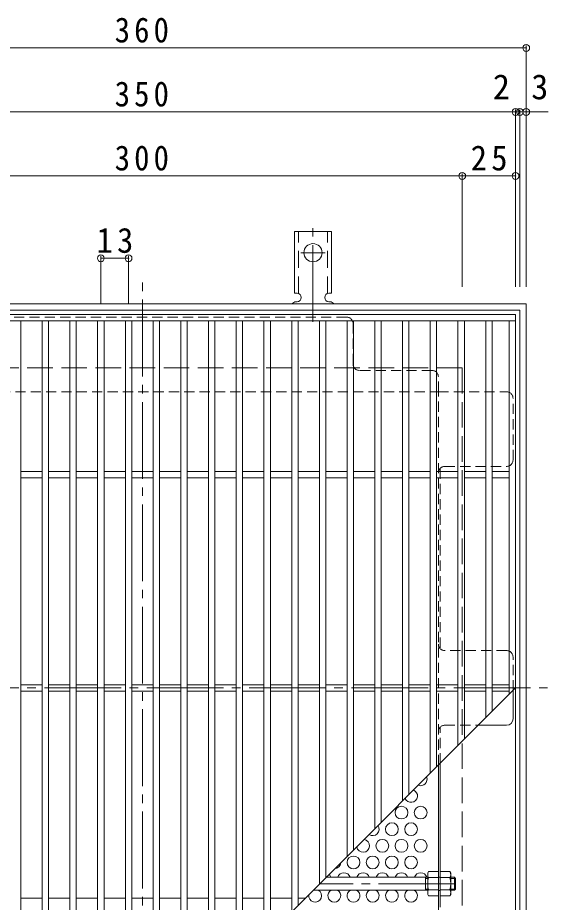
# Model space of a CAD drawing. Units: millimetres at full size, sheet at 1:4. Extents: x -838 to 1019, y -781 to 757.
# Drawn here: x -553.2 to -304.3, y 342.6 to 757.3 of the extents above; entities that cross this region are included whole.
import ezdxf
from ezdxf.enums import TextEntityAlignment as Align

# ---------------------------------------------------------------- set-up
doc = ezdxf.new("R2010")
doc.units = ezdxf.units.MM
doc.header["$LTSCALE"] = 4
doc.header["$PDMODE"] = 32
doc.header["$PDSIZE"] = 3.2
for name, pattern in [('CHAIN2', [12, 9, -1, 1, -1]), ('DASHED1', [1.8, 1.2, -0.6]), ('DASHED2', [3, 2, -1]), ('DASHED3', [4, 3, -1])]:
    doc.linetypes.add(name, pattern=pattern)
for name, color, linetype, lineweight in [('A-1', 3, 'Continuous', 9), ('A-2', 3, 'Continuous', 9), ('A-4', 7, 'Continuous', 9), ('A-6', 2, 'Continuous', 9), ('A-7', 2, 'Continuous', 9), ('A-9', 6, 'Continuous', 9), ('A-A', 3, 'Continuous', 9)]:
    doc.layers.add(name, color=color, linetype=linetype, lineweight=lineweight)
doc.styles.add('ＭＳ ゴシック', font='')
doc.styles.get('ＭＳ ゴシック').set_extended_font_data('MS Gothic')

msp = doc.modelspace()

# ---------------------------------------------------------------- linework, layer by layer
at = {"layer": 'A-1', "color": 2, "linetype": 'DASHED3'}
for q in [(-644.713, 593.162), (-344.713, 293.162)]:
    msp.add_line((-344.713, 593.162), q, dxfattribs=at)
at = {"layer": 'A-1'}
for p, q in [((-360.913, 354.359), (-408.516, 354.359)), ((-361.913, 348.359), (-361.913, 354.359)), ((-361.913, 353.859), (-360.913, 353.859)), ((-348.413, 354.359), (-350.113, 354.359)), ((-350.113, 353.859), (-347.913, 353.859)), ((-348.413, 348.359), (-348.413, 354.359)), ((-348.413, 354.359), (-347.913, 353.859)), ((-347.913, 348.859), (-347.913, 353.859)), ((-360.913, 348.359), (-414.516, 348.359)), ((-361.913, 348.859), (-360.913, 348.859)), ((-350.113, 348.859), (-347.913, 348.859)), ((-348.413, 348.359), (-350.113, 348.359)), ((-348.413, 348.359), (-347.913, 348.859))]:
    msp.add_line(p, q, dxfattribs=at)
at = {"layer": 'A-1', "linetype": 'CHAIN2'}
msp.add_line((-347.913, 351.359), (-411.516, 351.359), dxfattribs=at)
at = {"layer": 'A-1', "color": 2}
for points in [[(-674.713, 623.162), (-674.713, 263.162), (-314.713, 263.162), (-314.713, 623.162)], [(-671.713, 620.162), (-671.713, 266.162), (-317.713, 266.162), (-317.713, 620.162)]]:
    msp.add_lwpolyline(points, close=True, dxfattribs=at)
at = {"layer": 'A-2'}
for p, q in [((-669.713, 618.161), (-319.713, 618.161)), ((-319.713, 618.161), (-319.713, 268.161)), ((-669.713, 615.161), (-319.713, 615.161)), ((-551.713, 615.161), (-551.713, 271.161)), ((-541.713, 615.161), (-541.713, 271.161)), ((-538.713, 615.161), (-538.713, 271.161)), ((-528.713, 615.161), (-528.713, 271.161)), ((-525.713, 615.161), (-525.713, 271.161)), ((-515.713, 615.161), (-515.713, 271.161)), ((-512.713, 615.161), (-512.713, 271.161)), ((-502.713, 615.161), (-502.713, 271.161)), ((-499.713, 615.161), (-499.713, 271.161)), ((-489.713, 615.161), (-489.713, 273.162)), ((-486.713, 615.161), (-486.713, 276.162)), ((-476.713, 615.161), (-476.713, 286.162)), ((-473.713, 615.161), (-473.713, 289.162)), ((-463.713, 615.161), (-463.713, 299.162)), ((-460.713, 615.161), (-460.713, 302.162)), ((-450.713, 615.161), (-450.713, 312.162)), ((-447.713, 615.161), (-447.713, 315.162)), ((-437.713, 615.161), (-437.713, 325.162)), ((-434.713, 615.161), (-434.713, 328.162)), ((-424.713, 615.161), (-424.713, 338.162)), ((-421.713, 615.161), (-421.713, 341.162)), ((-411.713, 615.161), (-411.713, 351.162)), ((-408.713, 615.161), (-408.713, 354.162)), ((-398.713, 615.161), (-398.713, 364.162)), ((-395.713, 615.161), (-395.713, 367.162)), ((-385.713, 615.161), (-385.713, 377.162)), ((-382.713, 615.161), (-382.713, 380.162)), ((-372.713, 615.161), (-372.713, 390.162)), ((-369.713, 615.161), (-369.713, 393.162)), ((-359.713, 615.161), (-359.713, 403.162)), ((-356.713, 615.161), (-356.713, 406.162)), ((-346.713, 615.161), (-346.713, 416.162)), ((-343.713, 615.161), (-343.713, 419.162)), ((-333.713, 615.161), (-333.713, 429.162)), ((-330.713, 615.161), (-330.713, 432.162)), ((-322.713, 615.161), (-322.713, 440.162)), ((-541.713, 544.661), (-551.713, 544.661)), ((-528.713, 544.661), (-538.713, 544.661)), ((-515.713, 544.661), (-525.713, 544.661)), ((-502.713, 544.661), (-512.713, 544.661)), ((-489.713, 544.661), (-499.713, 544.661)), ((-476.713, 544.661), (-486.713, 544.661)), ((-463.713, 544.661), (-473.713, 544.661)), ((-450.713, 544.661), (-460.713, 544.661)), ((-437.713, 544.661), (-447.713, 544.661)), ((-424.713, 544.661), (-434.713, 544.661)), ((-411.713, 544.661), (-421.713, 544.661)), ((-398.713, 544.661), (-408.713, 544.661)), ((-385.713, 544.661), (-395.713, 544.661)), ((-372.713, 544.661), (-382.713, 544.661)), ((-359.713, 544.661), (-369.713, 544.661)), ((-346.713, 544.661), (-356.713, 544.661)), ((-333.713, 544.661), (-343.713, 544.661)), ((-322.713, 544.661), (-330.713, 544.661)), ((-541.713, 541.661), (-551.713, 541.661)), ((-528.713, 541.661), (-538.713, 541.661)), ((-515.713, 541.661), (-525.713, 541.661)), ((-502.713, 541.661), (-512.713, 541.661)), ((-489.713, 541.661), (-499.713, 541.661)), ((-476.713, 541.661), (-486.713, 541.661)), ((-463.713, 541.661), (-473.713, 541.661)), ((-450.713, 541.661), (-460.713, 541.661)), ((-437.713, 541.661), (-447.713, 541.661)), ((-424.713, 541.661), (-434.713, 541.661)), ((-411.713, 541.661), (-421.713, 541.661)), ((-398.713, 541.661), (-408.713, 541.661)), ((-385.713, 541.661), (-395.713, 541.661)), ((-372.713, 541.661), (-382.713, 541.661)), ((-359.713, 541.661), (-369.713, 541.661)), ((-346.713, 541.661), (-356.713, 541.661)), ((-333.713, 541.661), (-343.713, 541.661)), ((-322.713, 541.661), (-330.713, 541.661)), ((-541.713, 444.661), (-551.713, 444.661)), ((-528.713, 444.661), (-538.713, 444.661)), ((-515.713, 444.661), (-525.713, 444.661)), ((-502.713, 444.661), (-512.713, 444.661)), ((-489.713, 444.661), (-499.713, 444.661)), ((-476.713, 444.661), (-486.713, 444.661)), ((-463.713, 444.661), (-473.713, 444.661)), ((-450.713, 444.661), (-460.713, 444.661)), ((-437.713, 444.661), (-447.713, 444.661)), ((-424.713, 444.661), (-434.713, 444.661)), ((-411.713, 444.661), (-421.713, 444.661)), ((-398.713, 444.661), (-408.713, 444.661)), ((-385.713, 444.661), (-395.713, 444.661)), ((-372.713, 444.661), (-382.713, 444.661)), ((-359.713, 444.661), (-369.713, 444.661)), ((-346.713, 444.661), (-356.713, 444.661)), ((-333.713, 444.661), (-343.713, 444.661)), ((-322.713, 444.661), (-330.713, 444.661)), ((-541.713, 441.661), (-551.713, 441.661)), ((-528.713, 441.661), (-538.713, 441.661)), ((-515.713, 441.661), (-525.713, 441.661)), ((-502.713, 441.661), (-512.713, 441.661)), ((-489.713, 441.661), (-499.713, 441.661)), ((-494.713, 268.162), (-319.713, 443.162)), ((-476.713, 441.661), (-486.713, 441.661)), ((-463.713, 441.661), (-473.713, 441.661)), ((-450.713, 441.661), (-460.713, 441.661)), ((-437.713, 441.661), (-447.713, 441.661)), ((-424.713, 441.661), (-434.713, 441.661)), ((-411.713, 441.661), (-421.713, 441.661)), ((-398.713, 441.661), (-408.713, 441.661)), ((-385.713, 441.661), (-395.713, 441.661)), ((-372.713, 441.661), (-382.713, 441.661)), ((-359.713, 441.661), (-369.713, 441.661)), ((-346.713, 441.661), (-356.713, 441.661)), ((-333.713, 441.661), (-343.713, 441.661)), ((-322.713, 441.661), (-330.713, 441.661)), ((-541.713, 344.661), (-551.713, 344.661)), ((-528.713, 344.661), (-538.713, 344.661)), ((-515.713, 344.661), (-525.713, 344.661)), ((-502.713, 344.661), (-512.713, 344.661)), ((-489.713, 344.661), (-499.713, 344.661)), ((-476.713, 344.661), (-486.713, 344.661)), ((-463.713, 344.661), (-473.713, 344.661)), ((-450.713, 344.661), (-460.713, 344.661)), ((-437.713, 344.661), (-447.713, 344.661)), ((-424.713, 344.661), (-434.713, 344.661)), ((-418.214, 344.661), (-421.713, 344.661))]:
    msp.add_line(p, q, dxfattribs=at)
at = {"layer": 'A-4'}
for p, q in [((-674.713, 743.162), (-314.713, 743.162)), ((-314.713, 744.362), (-314.713, 631.162)), ((-319.713, 714.362), (-319.713, 631.162)), ((-317.713, 714.362), (-317.713, 631.162)), ((-669.713, 713.162), (-319.713, 713.162)), ((-319.713, 713.162), (-317.713, 713.162)), ((-317.713, 713.162), (-314.713, 713.162)), ((-314.713, 713.162), (-304.346, 713.162)), ((-344.713, 684.362), (-344.713, 631.162)), ((-644.713, 683.162), (-344.713, 683.162)), ((-344.713, 683.162), (-319.713, 683.162)), ((-514.213, 645.735), (-514.213, 623.161)), ((-501.213, 644.535), (-514.213, 644.535)), ((-501.213, 645.735), (-501.213, 623.161))]:
    msp.add_line(p, q, dxfattribs=at)
for p in [(-314.713, 743.162), (-319.713, 713.162), (-317.713, 713.162), (-314.713, 713.162), (-344.713, 683.162), (-319.713, 683.162), (-514.213, 644.535), (-501.213, 644.535)]:
    msp.add_point(p, dxfattribs=at)
at = {"layer": 'A-6'}
for centre in [(-373.213, 384.705), (-364.213, 384.705), (-377.713, 376.911), (-368.713, 376.911), (-382.213, 369.117), (-373.213, 369.117), (-364.213, 369.117), (-395.713, 361.323), (-386.713, 361.323), (-377.713, 361.323), (-368.713, 361.323)]:
    msp.add_circle(centre, 3, dxfattribs=at)
for centre, start, end in [((-364.213, 400.294), 247.61807, 22.38193), ((-368.713, 392.5), 201.92906, 68.07094), ((-386.713, 376.911), 235.16802, 34.83198), ((-391.213, 369.117), 188.13571, 81.86429), ((-404.713, 361.323), 273.15408, 356.84592), ((-409.213, 353.529), 16.06405, 46.80601), ((-400.213, 353.529), 16.06405, 163.93595), ((-391.213, 353.529), 16.06405, 163.93595), ((-382.213, 353.529), 16.06405, 163.93595), ((-373.213, 353.529), 16.06405, 163.93595), ((-364.213, 353.529), 16.06405, 163.93595), ((-413.713, 345.734), 171.10167, 61.01989), ((-404.713, 345.734), 118.98011, 61.01989), ((-395.713, 345.734), 118.98011, 61.01989), ((-386.713, 345.734), 118.98011, 61.01989), ((-377.713, 345.734), 118.98011, 61.01989), ((-368.713, 345.734), 118.98011, 61.01989)]:
    msp.add_arc(centre, 3, start, end, dxfattribs=at)
at = {"layer": 'A-7', "linetype": 'CHAIN2'}
for p, q in [((-494.713, 253.162), (-494.713, 633.162)), ((-684.713, 443.162), (-304.713, 443.162))]:
    msp.add_line(p, q, dxfattribs=at)
at = {"layer": 'A-7', "linetype": 'DASHED1'}
for p, q in [((-398.914, 616.966), (-590.512, 616.966)), ((-395.914, 594.966), (-395.914, 613.966)), ((-358.913, 591.966), (-392.914, 591.966)), ((-355.913, 581.966), (-355.913, 588.966)), ((-633.513, 581.966), (-355.913, 581.966)), ((-355.913, 581.966), (-323.909, 581.966)), ((-355.913, 406.962), (-355.913, 581.966)), ((-320.909, 549.965), (-320.909, 578.966)), ((-355.113, 546.009), (-355.113, 461.623)), ((-352.913, 546.965), (-323.909, 546.965)), ((-323.909, 460.663), (-352.913, 460.663)), ((-320.909, 441.966), (-320.909, 457.663)), ((-355.113, 407.762), (-355.113, 424.701)), ((-352.913, 425.662), (-337.213, 425.662)), ((-355.113, 354.359), (-355.913, 354.359)), ((-355.113, 348.159), (-355.913, 348.159))]:
    msp.add_line(p, q, dxfattribs=at)
at = {"layer": 'A-7'}
for p, q in [((-320.909, 428.662), (-320.909, 441.966)), ((-337.213, 425.662), (-323.909, 425.662)), ((-355.913, 297.359), (-355.913, 406.962)), ((-355.113, 340.32), (-355.113, 407.762))]:
    msp.add_line(p, q, dxfattribs=at)
at = {"layer": 'A-7', "linetype": 'DASHED1'}
for centre, start, end in [((-398.914, 613.966), 0, 90), ((-392.914, 594.966), 180, 270), ((-358.913, 588.966), 0, 90), ((-323.909, 578.966), 0, 90), ((-323.909, 549.965), 270, 0), ((-352.913, 543.965), 90, 180), ((-352.913, 463.663), 180, 270), ((-323.909, 457.663), 0, 90), ((-352.913, 422.662), 90, 180)]:
    msp.add_arc(centre, 3, start, end, dxfattribs=at)
at = {"layer": 'A-7'}
msp.add_arc((-323.909, 428.662), 3, 270, 0, dxfattribs=at)
at = {"layer": 'A-9', "color": 2}
for p, q in [((-360.913, 356.359), (-360.48, 357.109)), ((-355.913, 357.109), (-360.48, 357.109)), ((-355.913, 345.609), (-355.913, 357.109)), ((-355.113, 345.609), (-355.113, 357.109)), ((-355.113, 357.109), (-350.546, 357.109)), ((-350.113, 356.359), (-350.546, 357.109)), ((-360.913, 346.359), (-360.913, 356.359)), ((-360.48, 354.222), (-355.913, 354.222)), ((-350.546, 354.222), (-355.113, 354.222)), ((-350.113, 346.359), (-350.113, 356.359)), ((-360.48, 348.495), (-355.913, 348.495)), ((-350.546, 348.495), (-355.113, 348.495)), ((-360.913, 346.359), (-360.48, 345.609)), ((-355.913, 345.609), (-360.48, 345.609)), ((-355.113, 345.609), (-350.546, 345.609)), ((-350.113, 346.359), (-350.546, 345.609))]:
    msp.add_line(p, q, dxfattribs=at)
for centre, radius, start, end in [((-357.631, 355.464), 3.29, 149.99998, 176.07924), ((-353.395, 355.464), 3.29, 3.92076, 30.00002), ((-358.178, 355.699), 2.735, 180.2103, 212.68507), ((-351.23, 351.359), 9.683, 162.79973, 197.20026), ((-352.848, 355.699), 2.735, 327.31493, 359.7897), ((-359.796, 351.359), 9.683, 342.79974, 17.20027), ((-358.178, 347.019), 2.735, 147.31491, 179.78969), ((-352.848, 347.019), 2.735, 0.21031, 32.68509), ((-357.631, 347.253), 3.29, 183.92075, 210), ((-353.395, 347.253), 3.29, 330, 356.07925)]:
    msp.add_arc(centre, radius, start, end, dxfattribs=at)
at = {"layer": 'A-A', "color": 7, "linetype": 'CHAIN2'}
for p, q in [((-414.713, 614.694), (-414.713, 662.095)), ((-420.489, 647.162), (-408.937, 647.162))]:
    msp.add_line(p, q, dxfattribs=at)
at = {"layer": 'A-A'}
for p, q in [((-423.463, 628.162), (-423.463, 657.162)), ((-405.963, 657.162), (-423.463, 657.162)), ((-405.963, 628.162), (-405.963, 657.162)), ((-423.463, 628.162), (-422.213, 628.162)), ((-405.963, 628.162), (-407.213, 628.162)), ((-422.713, 624.162), (-422.213, 624.162)), ((-407.218, 624.162), (-406.705, 624.162))]:
    msp.add_line(p, q, dxfattribs=at)
at = {"layer": 'A-A', "linetype": 'DASHED2'}
for p, q in [((-421.463, 628.017), (-421.463, 657.162)), ((-407.963, 628.017), (-407.963, 657.162))]:
    msp.add_line(p, q, dxfattribs=at)
at = {"layer": 'A-A'}
msp.add_circle((-414.713, 647.162), 4.25, dxfattribs=at)
for centre, start, end in [((-422.213, 626.162), 270, 90), ((-407.213, 626.162), 90, 269.86671), ((-422.713, 622.162), 90.27597, 150.00049), ((-406.713, 622.162), 29.99928, 89.75838)]:
    msp.add_arc(centre, 2, start, end, dxfattribs=at)

# ---------------------------------------------------------------- texts
at = {"layer": 'A-4', "color": 2, "style": 'ＭＳ ゴシック'}
for s, p in [('2', (-330.338, 715.562)), ('3', (-312.346, 715.562))]:
    msp.add_text(s, height=11.73, dxfattribs=at).set_placement(p, align=Align.BOTTOM_LEFT)
at = {"layer": 'A-4', "color": 2, "char_height": 11.73, "attachment_point": 7, "style": 'ＭＳ ゴシック'}
for s, insert in [('\\T1.27;\\W0.9;360', (-507.713, 745.562)), ('\\T1.27;\\W0.9;350', (-507.713, 715.562)), ('\\T1.27;\\W0.9;300', (-507.713, 685.562)), ('\\T1.27;\\W0.95;25', (-340.713, 685.562)), ('\\T1.27;\\W0.95;13', (-516.213, 646.935))]:
    msp.add_mtext(s, dxfattribs=dict(at, insert=insert))

doc.saveas('drawing.dxf')
